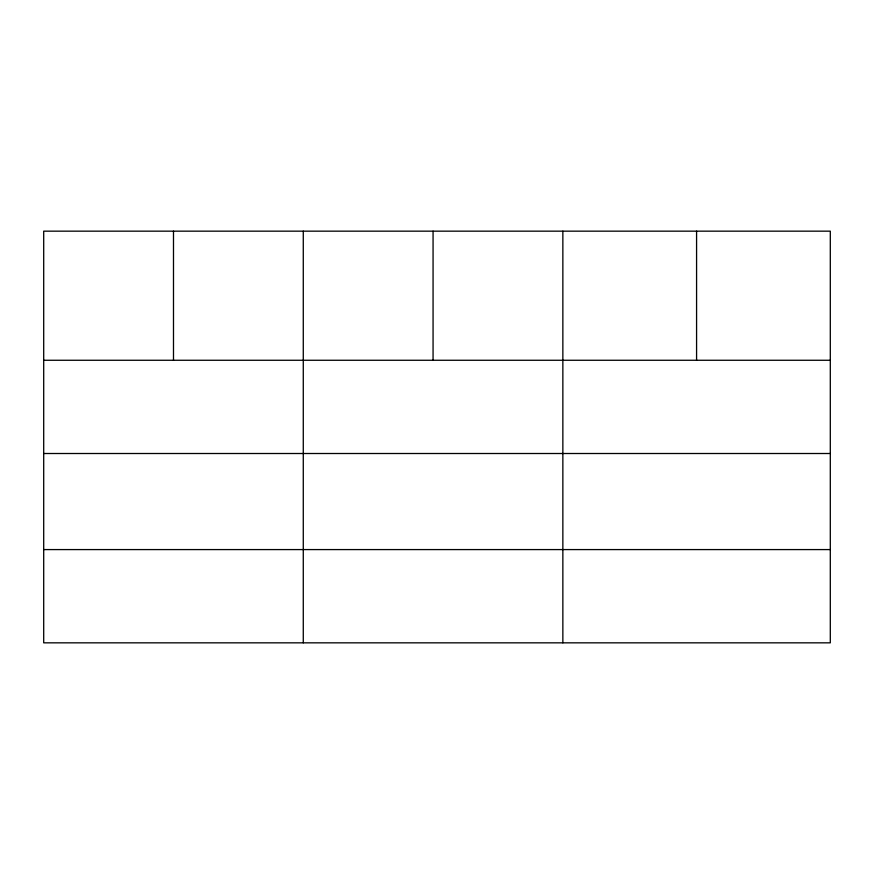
<?xml version="1.0" encoding="UTF-8"?>
<svg xmlns="http://www.w3.org/2000/svg" width="874" height="874" viewBox="0 0 874 874"><rect width="100%" height="100%" fill="white"/><g stroke="black" fill="none" stroke-linecap="round" stroke-linejoin="round"><path stroke-width="1.31" d="M830.3 453.508L830.3 231.162L43.7 231.162L43.7 642.838L830.3 642.838L830.3 453.508L43.7 453.508M43.7 360.263L830.3 360.263M43.7 549.582L830.3 549.582M696.578 231.162L696.578 360.263M562.856 231.162L562.856 642.838M433.067 231.162L433.067 360.263M303.278 231.162L303.278 642.838M173.489 231.162L173.489 360.263"/></g></svg>
